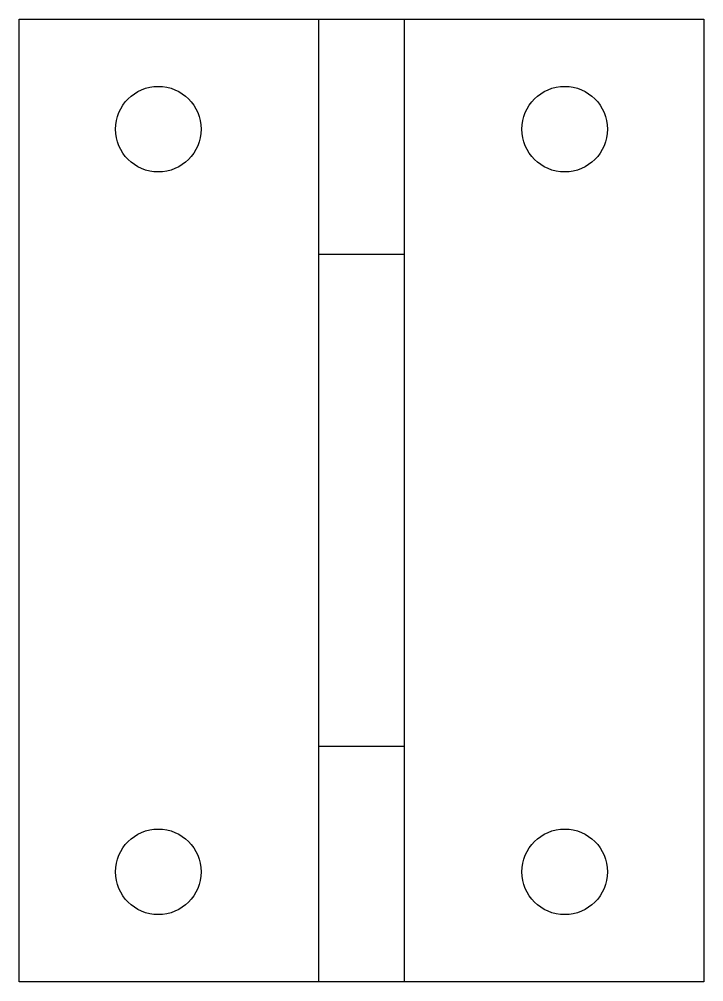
# Model space of a CAD drawing. Header units: millimetres. Extents: x 0 to 32, y 0 to 45.
import ezdxf

# ---------------------------------------------------------------- set-up
doc = ezdxf.new("R2010")
doc.units = ezdxf.units.MM

# ---------------------------------------------------------------- blocks, each defined once
blk = doc.blocks.new('Banlela-2')
at = {"color": 1}
for p, q in [((0, 45), (32, 45)), ((0, 0), (0, 45)), ((14, 0), (14, 45)), ((18, 45), (18, 0)), ((32, 45), (32, 0)), ((18, 34), (14, 34)), ((18, 11), (14, 11)), ((32, 0), (0, 0))]:
    blk.add_line(p, q, dxfattribs=at)
for centre in [(6.5, 39.861), (25.5, 39.861), (6.5, 5.139), (25.5, 5.139)]:
    blk.add_circle(centre, 2, dxfattribs=at)

msp = doc.modelspace()

# ---------------------------------------------------------------- block references
msp.add_blockref('Banlela-2', (0, 0))

doc.saveas('drawing.dxf')
